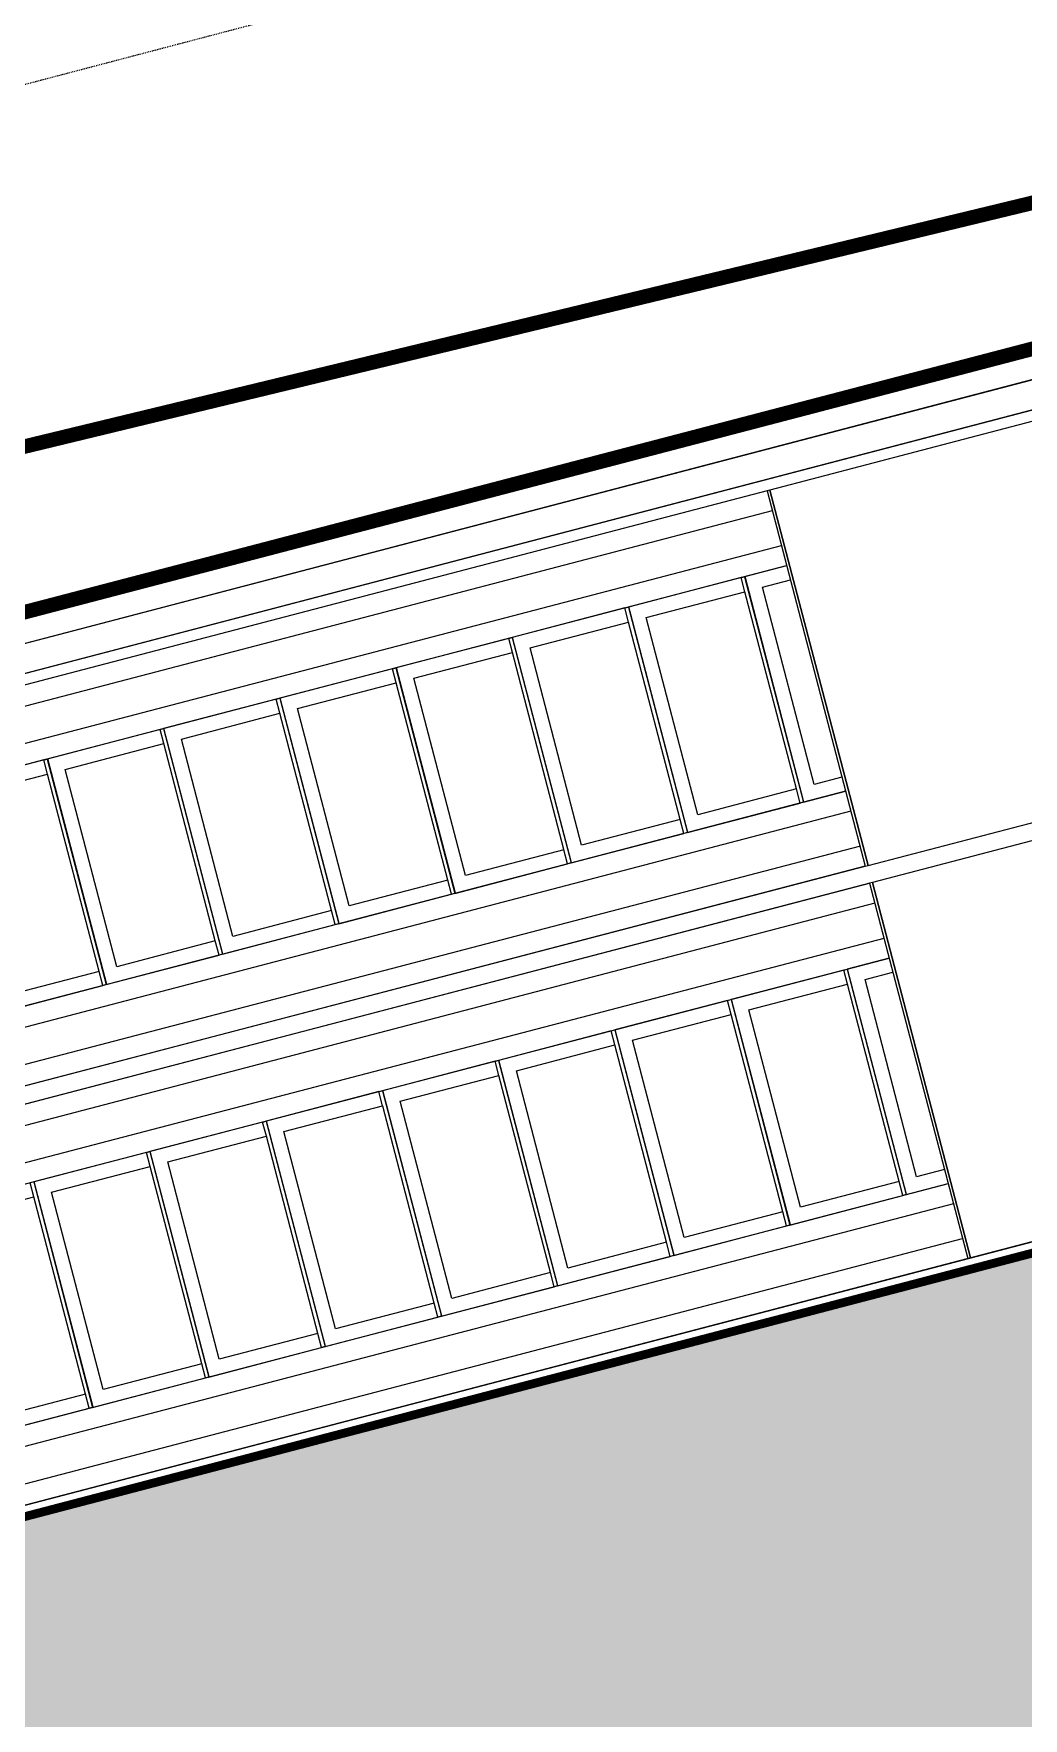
# Model space of a CAD drawing. Header units: millimetres. Extents: x -100356 to 314685, y 446 to 1273965.
# Drawn here: x 93991 to 97388, y 519011 to 524793 of the extents above; entities that cross this region are included whole.
import ezdxf

# ---------------------------------------------------------------- set-up
doc = ezdxf.new("R2010")
doc.units = ezdxf.units.MM
for name, pattern in [('20180221 BF$0$HIDDEN', [0.375, 0.25, -0.125]), ('20180330-Ascent Plaza-TP-Ban ve so bo$0$gf$0$Dash', [6, 3, -3]), ('Dash', [6, 3, -3]), ('DASHED2', [0.375, 0.25, -0.125])]:
    doc.linetypes.add(name, pattern=pattern)
for name, color, linetype, lineweight in [('20180221 BF$0$@ color hatch', 7, 'Continuous', 13), ('20180221 BF$0$TUONG 2', 2, 'Continuous', 25), ('20180330-Ascent Plaza-TP-Ban ve so bo$0$gf$0$A-_DETA----_E', 8, 'Continuous', 9), ('20180330-Ascent Plaza-TP-Ban ve so bo$0$KÍNH', 150, 'Continuous', 9), ('@ color hatch', 7, 'Continuous', 13), ('gf$0$A-_GENM----_M', 7, 'Continuous', 9), ('gf$0$Core - tb$0$1-thaythuong', 9, 'Continuous', 13), ('GJ', 1, 'Continuous', 13)]:
    doc.layers.add(name, color=color, linetype=linetype, lineweight=lineweight)

# ---------------------------------------------------------------- blocks, each defined once
blk = doc.blocks.new('SITE')
at = {"layer": 'GJ', "color": 2, "linetype": 'DASHED2', "ltscale": 200, "const_width": 50, "elevation": 0}
blk.add_lwpolyline([(-1160.8, 11822.6), (38571.9, 16750.1), (72293.8, 20682), (72665.9, 20725.4), (70991.8, 24794), (67558.7, 33008.6), (67488.7, 32988.2), (63297, 41856.2), (55641.1, 39398.5), (32498, 31968.9), (30483.5, 38296.4), (27912.2, 37565.9), (20347.2, 35807.5), (-530.8, 30760.1), (-1186, 35376.6)], dxfattribs=at)
blk = doc.blocks.new('escalator')
at = {"layer": '20180221 BF$0$TUONG 2', "ltscale": 0.5}
blk.add_lwpolyline([(0, 0), (13000, 0), (13000, -2800), (0, -2800)], close=True, dxfattribs=at)
blk.add_lwpolyline([(0, -2762.2), (12239.7, -2762.2)], dxfattribs=at)
at = {"layer": 'gf$0$A-_GENM----_M'}
for p, q in [((7385.4, -38), (7375.4, -38)), ((7375.4, -38), (7375.4, -1370)), ((8493.2, -38), (7385.4, -38)), ((7385.4, -38), (7385.4, -1370)), ((7385.4, -1370), (7385.4, -38)), ((7375.4, -1370), (7385.4, -1370)), ((7385.4, -1370), (8493.2, -1370)), ((7385.4, -1430), (7375.4, -1430)), ((7375.4, -1430), (7375.4, -2762)), ((8493.2, -1430), (7385.4, -1430)), ((7385.4, -1430), (7385.4, -2762)), ((7385.4, -2762), (7385.4, -1430)), ((7375.4, -2762), (7385.4, -2762))]:
    blk.add_line(p, q, dxfattribs=at)
at = {"layer": 'gf$0$Core - tb$0$1-thaythuong'}
for p, q in [((7375.4, -38.3), (3035.6, -38.3)), ((7375.4, -109), (4025.7, -109)), ((4025.7, -232.5), (7375.4, -232.5)), ((3035.6, -303.3), (7375.4, -303.3)), ((4739.6, -303.8), (4339.6, -303.8)), ((4739.6, -353.8), (4739.6, -303.8)), ((4739.6, -303.8), (4751.8, -303.8)), ((5152, -303.8), (4752, -303.8)), ((4752, -303.8), (4752, -1103.8)), ((4753.4, -1103.8), (4753.4, -303.8)), ((5152, -353.8), (5152, -303.8)), ((5152, -303.8), (5164.2, -303.8)), ((5564.4, -303.8), (5164.4, -303.8)), ((5164.4, -303.8), (5164.4, -1103.8)), ((5165.8, -1103.8), (5165.8, -303.8)), ((5564.4, -353.8), (5564.4, -303.8)), ((5564.4, -303.8), (5576.6, -303.8)), ((5976.8, -303.8), (5576.8, -303.8)), ((5576.8, -303.8), (5576.8, -1103.8)), ((5578.2, -1103.8), (5578.2, -303.8)), ((5976.8, -353.8), (5976.8, -303.8)), ((5976.8, -303.8), (5989, -303.8)), ((6389.1, -303.8), (5989.1, -303.8)), ((5989.1, -303.8), (5989.1, -1103.8)), ((5990.6, -1103.8), (5990.6, -303.8)), ((6389.1, -353.8), (6389.1, -303.8)), ((6389.1, -303.8), (6401.4, -303.8)), ((6801.5, -303.8), (6401.5, -303.8)), ((6401.5, -303.8), (6401.5, -1103.8)), ((6402.9, -1103.8), (6402.9, -303.8)), ((6801.5, -353.8), (6801.5, -303.8)), ((6801.5, -303.8), (6813.8, -303.8)), ((7213.9, -303.8), (6813.9, -303.8)), ((6813.9, -303.8), (6813.9, -1103.8)), ((6815.3, -1103.8), (6815.3, -303.8)), ((7213.9, -353.8), (7213.9, -303.8)), ((7213.9, -303.8), (7226.2, -303.8)), ((7375.4, -303.8), (7226.3, -303.8)), ((7226.3, -303.8), (7226.3, -1103.8)), ((7227.7, -1103.8), (7227.7, -303.8)), ((4389.7, -353.8), (4739.6, -353.8)), ((4739.6, -1053.8), (4739.6, -353.8)), ((4802.1, -1053.8), (4802.1, -353.8)), ((4802.1, -353.8), (5152, -353.8)), ((5152, -1053.8), (5152, -353.8)), ((5214.5, -1053.8), (5214.5, -353.8)), ((5214.5, -353.8), (5564.4, -353.8)), ((5564.4, -1053.8), (5564.4, -353.8)), ((5626.9, -1053.8), (5626.9, -353.8)), ((5626.9, -353.8), (5976.8, -353.8)), ((5976.8, -1053.8), (5976.8, -353.8)), ((6039.3, -1053.8), (6039.3, -353.8)), ((6039.3, -353.8), (6389.1, -353.8)), ((6389.1, -1052.6), (6389.1, -353.8)), ((6451.7, -1053.8), (6451.7, -353.8)), ((6451.7, -353.8), (6801.5, -353.8)), ((6801.5, -1053.8), (6801.5, -353.8)), ((6864, -1053.8), (6864, -353.8)), ((6864, -353.8), (7213.9, -353.8)), ((7213.9, -1053.8), (7213.9, -353.8)), ((7276.4, -1053.8), (7276.4, -353.8)), ((7276.4, -353.8), (7375.4, -353.8)), ((4739.6, -1053.8), (4389.7, -1053.8)), ((4739.6, -1103.8), (4739.6, -1053.8)), ((5152, -1053.8), (4802.1, -1053.8)), ((5152, -1103.8), (5152, -1053.8)), ((5564.4, -1053.8), (5214.5, -1053.8)), ((5564.4, -1103.8), (5564.4, -1053.8)), ((5976.8, -1053.8), (5626.9, -1053.8)), ((5976.8, -1103.8), (5976.8, -1053.8)), ((6389.1, -1053.8), (6039.3, -1053.8)), ((6389.1, -1103.8), (6389.1, -1053.8)), ((6801.5, -1053.8), (6451.7, -1053.8)), ((6801.5, -1103.8), (6801.5, -1053.8)), ((7213.9, -1053.8), (6864, -1053.8)), ((7213.9, -1103.8), (7213.9, -1053.8)), ((7375.4, -1053.8), (7276.4, -1053.8)), ((7375.4, -1104.3), (3035.6, -1104.3)), ((4339.6, -1103.8), (4739.6, -1103.8)), ((4751.8, -1103.8), (4739.6, -1103.8)), ((4752, -1103.8), (5152, -1103.8)), ((5164.2, -1103.8), (5152, -1103.8)), ((5164.4, -1103.8), (5564.4, -1103.8)), ((5576.6, -1103.8), (5564.4, -1103.8)), ((5576.8, -1103.8), (5976.8, -1103.8)), ((5989, -1103.8), (5976.8, -1103.8)), ((5989.1, -1103.8), (6389.1, -1103.8)), ((6401.4, -1103.8), (6389.1, -1103.8)), ((6401.5, -1103.8), (6801.5, -1103.8)), ((6813.8, -1103.8), (6801.5, -1103.8)), ((6813.9, -1103.8), (7213.9, -1103.8)), ((7226.2, -1103.8), (7213.9, -1103.8)), ((7226.3, -1103.8), (7375.4, -1103.8)), ((7375.4, -1175), (4025.7, -1175)), ((4025.7, -1298.5), (7374.3, -1298.5)), ((7375.4, -1369.8), (2690, -1369.8)), ((3035.6, -1369.3), (7375.4, -1369.3)), ((2690, -1430.2), (7375.4, -1430.2)), ((7375.4, -1430.7), (3035.6, -1430.7)), ((7375.4, -1501.5), (4025.7, -1501.5)), ((4025.7, -1625), (7375.4, -1625)), ((3035.6, -1695.7), (7375.4, -1695.7)), ((4327.2, -1746.2), (4327.2, -1696.2)), ((4739.6, -1696.2), (4339.6, -1696.2)), ((4339.6, -1696.2), (4339.6, -2496.2)), ((4341, -2496.2), (4341, -1696.2)), ((4739.6, -1746.2), (4739.6, -1696.2)), ((4739.6, -1696.2), (4751.8, -1696.2)), ((5152, -1696.2), (4752, -1696.2)), ((4752, -1696.2), (4752, -2496.2)), ((4753.4, -2496.2), (4753.4, -1696.2)), ((5152, -1746.2), (5152, -1696.2)), ((5152, -1696.2), (5164.2, -1696.2)), ((5564.4, -1696.2), (5164.4, -1696.2)), ((5164.4, -1696.2), (5164.4, -2496.2)), ((5165.8, -2496.2), (5165.8, -1696.2)), ((5564.4, -1746.2), (5564.4, -1696.2)), ((5564.4, -1696.2), (5576.6, -1696.2)), ((5976.8, -1696.2), (5576.8, -1696.2)), ((5576.8, -1696.2), (5576.8, -2496.2)), ((5578.2, -2496.2), (5578.2, -1696.2)), ((5976.8, -1746.2), (5976.8, -1696.2)), ((5976.8, -1696.2), (5989, -1696.2)), ((6389.1, -1696.2), (5989.1, -1696.2)), ((5989.1, -1696.2), (5989.1, -2496.2)), ((5990.6, -2496.2), (5990.6, -1696.2)), ((6389.1, -1746.2), (6389.1, -1696.2)), ((6389.1, -1696.2), (6401.4, -1696.2)), ((6801.5, -1696.2), (6401.5, -1696.2)), ((6401.5, -1696.2), (6401.5, -2496.2)), ((6402.9, -2496.2), (6402.9, -1696.2)), ((6801.5, -1746.2), (6801.5, -1696.2)), ((6801.5, -1696.2), (6813.8, -1696.2)), ((7213.9, -1696.2), (6813.9, -1696.2)), ((6813.9, -1696.2), (6813.9, -2496.2)), ((6815.3, -2496.2), (6815.3, -1696.2)), ((7213.9, -1746.2), (7213.9, -1696.2)), ((7213.9, -1696.2), (7226.2, -1696.2)), ((7375.4, -1696.2), (7226.3, -1696.2)), ((7226.3, -1696.2), (7226.3, -2496.2)), ((7227.7, -2496.2), (7227.7, -1696.2)), ((3977.3, -1746.2), (4327.2, -1746.2)), ((4327.2, -2446.2), (4327.2, -1746.2)), ((4389.7, -2446.2), (4389.7, -1746.2)), ((4389.7, -1746.2), (4739.6, -1746.2)), ((4739.6, -2446.2), (4739.6, -1746.2)), ((4802.1, -2446.2), (4802.1, -1746.2)), ((4802.1, -1746.2), (5152, -1746.2)), ((5152, -2446.2), (5152, -1746.2)), ((5214.5, -2446.2), (5214.5, -1746.2)), ((5214.5, -1746.2), (5564.4, -1746.2)), ((5564.4, -2446.2), (5564.4, -1747.6)), ((5626.9, -2446.2), (5626.9, -1746.2)), ((5626.9, -1746.2), (5976.8, -1746.2)), ((5976.8, -2446.2), (5976.8, -1746.2)), ((6039.3, -2446.2), (6039.3, -1746.2)), ((6039.3, -1746.2), (6389.1, -1746.2)), ((6389.1, -2446.2), (6389.1, -1746.2)), ((6451.7, -2446.2), (6451.7, -1746.2)), ((6451.7, -1746.2), (6801.5, -1746.2)), ((6801.5, -2446.2), (6801.5, -1746.2)), ((6864, -2446.2), (6864, -1746.2)), ((6864, -1746.2), (7213.9, -1746.2)), ((7213.9, -2446.2), (7213.9, -1746.2)), ((7276.4, -2446.2), (7276.4, -1746.2)), ((7276.4, -1746.2), (7375.4, -1746.2)), ((4327.2, -2446.2), (3977.3, -2446.2)), ((4327.2, -2496.2), (4327.2, -2446.2)), ((4739.6, -2446.2), (4389.7, -2446.2)), ((4739.6, -2496.2), (4739.6, -2446.2)), ((5152, -2446.2), (4802.1, -2446.2)), ((5152, -2496.2), (5152, -2446.2)), ((5564.4, -2446.2), (5214.5, -2446.2)), ((5564.4, -2496.2), (5564.4, -2446.2)), ((5976.8, -2446.2), (5626.9, -2446.2)), ((5976.8, -2496.2), (5976.8, -2446.2)), ((6389.1, -2446.2), (6039.3, -2446.2)), ((6389.1, -2496.2), (6389.1, -2446.2)), ((6801.5, -2446.2), (6451.7, -2446.2)), ((6801.5, -2496.2), (6801.5, -2446.2)), ((7213.9, -2446.2), (6864, -2446.2)), ((7213.9, -2496.2), (7213.9, -2446.2)), ((7375.4, -2446.2), (7276.4, -2446.2)), ((7375.4, -2496.7), (3035.6, -2496.7)), ((3927.2, -2496.2), (4327.2, -2496.2)), ((4339.4, -2496.2), (4327.2, -2496.2)), ((4339.6, -2496.2), (4739.6, -2496.2)), ((4751.8, -2496.2), (4739.6, -2496.2)), ((4752, -2496.2), (5152, -2496.2)), ((5164.2, -2496.2), (5152, -2496.2)), ((5164.4, -2496.2), (5564.4, -2496.2)), ((5576.6, -2496.2), (5564.4, -2496.2)), ((5576.8, -2496.2), (5976.8, -2496.2)), ((5989, -2496.2), (5976.8, -2496.2)), ((5989.1, -2496.2), (6389.1, -2496.2)), ((6401.4, -2496.2), (6389.1, -2496.2)), ((6401.5, -2496.2), (6801.5, -2496.2)), ((6813.8, -2496.2), (6801.5, -2496.2)), ((6813.9, -2496.2), (7213.9, -2496.2)), ((7226.2, -2496.2), (7213.9, -2496.2)), ((7226.3, -2496.2), (7375.4, -2496.2)), ((7375.4, -2567.5), (4025.7, -2567.5)), ((4025.7, -2691), (7375.4, -2691)), ((11350.3, -2762.2), (2690, -2762.2)), ((3035.6, -2761.7), (7375.4, -2761.7)), ((7385.4, -2762), (8493.2, -2762))]:
    blk.add_line(p, q, dxfattribs=at)

msp = doc.modelspace()

# ---------------------------------------------------------------- hatches: boundary and pattern name
at = {"layer": '@ color hatch', "ltscale": 0.5}
h = msp.add_hatch(dxfattribs=at)
h.set_pattern_fill('CROSS', color=139, scale=300)
h.set_pattern_definition([(0, (403133.136, 611737.235), (75, 75), [37.5, -112.5]), (90, (403151.886, 611718.485), (-75, 75), [37.5, -112.5])])
edge = h.paths.add_edge_path()
edge.add_line((89436.4, 521620.8), (87938.5, 521231.2))
edge.add_arc((86679.7, 526070.1), 5000, 219.00149, 284.58167, ccw=False)
edge.add_line((82794, 522923.4), (81729.3, 522923.4))
edge.add_line((81729.3, 522923.4), (79041, 532423.4))
edge.add_line((79041, 532423.4), (42090.8, 532423.4))
edge.add_line((42090.8, 532423.4), (42090.8, 532512.6))
edge.add_arc((42490.8, 532512.4), 400, 90.39875, 179.96816, ccw=False)
edge.add_line((42488, 532912.4), (76917.8, 533152))
edge.add_arc((76942, 529679.8), 3472.2, 7.67833, 90.39875, ccw=False)
edge.add_line((80383.1, 530143.8), (80769.8, 527418.8))
edge.add_arc((87700.5, 528402.3), 7000.1, 188.07709, 284.35817)
edge = h.paths.add_edge_path()
edge.add_arc((87695.4, 528401.5), 3495, 188.07577, 235.93068, ccw=False)
edge.add_line((84235.1, 527910.5), (83848.4, 530635.5))
edge.add_arc((76917.8, 529652), 7000, 8.07709, 90)
edge.add_line((76917.8, 536652), (76917.6, 536667.4))
edge.add_line((76917.6, 536667.4), (84112.8, 536955.1))
edge.add_line((84112.8, 536955.1), (85737.6, 525506.4))
edge = h.paths.add_edge_path()
edge.add_line((85737.7, 525506.4), (102351.4, 529522.8))
edge.add_line((102351.4, 529522.8), (109839.3, 531263.4))
edge.add_line((109839.3, 531263.4), (116045.9, 533026.6))
edge.add_line((116045.9, 533026.6), (118020, 526826.4))
edge.add_arc((119619.7, 529939.4), 3500, 216.35249, 242.80246, ccw=False)
edge.add_arc((111163.1, 523715.5), 7000, 36.35249, 102.75231)
edge.add_line((109618, 530542.8), (88525.7, 525000.4))
edge.add_arc((87703.2, 528402.3), 3500, 235.83425, 283.59075, ccw=False)
edge = h.paths.add_edge_path()
edge.add_line((118016.9, 526825.3), (137345.4, 533030.3))
edge.add_line((137345.4, 533030.3), (137833, 532765.5))
edge.add_line((137833, 532765.5), (120689.5, 526606.9))
edge.add_arc((119617.7, 529951.9), 3512.6, 242.88861, 287.76602, ccw=False)
edge = h.paths.add_edge_path()
edge.add_line((97071, 507765.2), (96437.6, 506959.3))
edge.add_line((96437.6, 506959.3), (94736.4, 508296.5))
edge.add_arc((90719.6, 503186.1), 6500, 51.83222, 89.94553)
edge.add_line((90725.8, 509686.1), (89937.8, 509686.1))
edge.add_line((89937.8, 509686.1), (89937.8, 510323.3))
edge.add_line((89937.8, 510323.3), (93816.5, 510323.3))
edge.add_line((93816.5, 510323.3), (97071, 507765.2))
edge = h.paths.add_edge_path()
edge.add_line((79665.1, 509835.3), (80607.3, 510323.3))
edge.add_line((80607.3, 510323.3), (84937.8, 510323.3))
edge.add_line((84937.8, 510323.3), (84937.8, 509723.3))
edge.add_line((84937.8, 509723.3), (84791.2, 509725.4))
edge.add_arc((84721, 504795.6), 4930.3, 89.18368, 127.18723)
edge.add_line((81741, 508723.4), (80241, 508723.4))
edge.add_line((80241, 508723.4), (79665.1, 509835.3))
edge = h.paths.add_edge_path()
edge.add_line((91554.1, 502708.5), (85096.4, 502708.5))
edge.add_arc((85096.4, 497708.5), 5000, 90, 96.8669)
edge.add_line((84498.6, 502672.6), (82274.9, 502404.8))
edge.add_arc((82696.5, 498932.6), 3497.7, 96.92274, 140.01038)
edge.add_line((80016.7, 501180.4), (79997.8, 501152.2))
edge.add_arc((80247.3, 500985.5), 300, 146.24219, 281.30664)
edge.add_line((80306.1, 500691.3), (81150.5, 500860.1))
edge.add_line((81150.5, 500860.1), (91589.8, 502110.6))
edge.add_arc((91554.1, 502408.5), 300, 276.83065, 450)
h.paths.add_polyline_path([(73941.8, 501126.4), (75241.8, 501126.4), (75241.8, 507544.4), (73941.8, 507544.4)])
edge = h.paths.add_edge_path(flags=17)
edge.add_line((40779.5, 501121.8), (42692.6, 501123.4))
edge.add_arc((53136.5, 502117.6), 10491.2, 185.43737, 270.01994)
edge.add_line((53140.2, 491626.4), (67813.8, 491626.4))
edge.add_arc((67287.3, 491027.5), 797.4, -40.5689, 48.67962, ccw=False)
edge.add_arc((65269, 492825.1), 3500, 269.93669, 318.5659, ccw=False)
edge.add_line((65265.1, 489325.1), (50841.8, 489341))
edge.add_arc((50846.7, 492844.4), 3503.4, 234.45197, 269.91888, ccw=False)
edge.add_line((48809.9, 489994), (42103.1, 494789.5))
edge.add_arc((44138.9, 497636.6), 3500, 180, 234.43416, ccw=False)
edge.add_line((40638.9, 497636.6), (40779.5, 501121.8))
edge = h.paths.add_edge_path()
edge.add_line((27372.8, 515162.9), (27196.6, 510021.2))
edge.add_line((27196.6, 510021.2), (29828.2, 508257.7))
edge.add_line((29828.2, 508257.7), (29796.3, 507297.8))
edge.add_line((29796.3, 507297.8), (35957.2, 507270.2))
edge.add_line((35957.2, 507270.2), (35974.3, 504309.1))
edge.add_line((35974.3, 504309.1), (35929.5, 496299.2))
edge.add_line((35929.5, 496299.2), (36078.4, 490697.9))
edge.add_line((36078.4, 490697.9), (36004.4, 487696.4))
edge.add_line((36004.4, 487696.4), (36054.2, 485829.3))
edge.add_line((36054.2, 485829.3), (72942, 485774.8))
edge.add_line((72942, 485774.8), (72942, 491323.3))
edge.add_line((72942, 491323.3), (71061.6, 488875))
edge.add_arc((64850.8, 493645.1), 7831.2, 273.06105, 322.47468, ccw=False)
edge.add_line((65269, 485825.1), (50837.9, 485841))
edge.add_arc((50845.6, 492841), 7000, 234.43415, 269.9367, ccw=False)
edge.add_line((46774.2, 487146.9), (40067.4, 491942.4))
edge.add_arc((44138.9, 497636.6), 7000, 177.62767, 234.43416, ccw=False)
edge.add_line((37144.9, 497926.3), (37422.6, 504627.5))
edge.add_arc((33909.3, 504508.1), 3515.4, 1.94753, 89.8984)
edge.add_arc((34399.5, 515034.5), 7027.8, 178.9533, 266.05143, ccw=False)
edge = h.paths.add_edge_path(flags=17)
edge.add_line((32240.9, 513417.6), (32240.9, 512245.5))
edge.add_arc((34372.8, 515031.4), 3508, 232.57532, 269.97843)
edge.add_line((34371.4, 511523.4), (42098.1, 511523.4))
edge.add_line((42098.1, 511523.4), (42098.1, 513423.4))
edge.add_line((42098.1, 513423.4), (32240.9, 513417.6))
h.paths.add_polyline_path([(27674.1, 527016.5), (27687, 527215.4), (27259.7, 527243), (26871.5, 528640.4), (26469.2, 532762.1), (26469.2, 559295), (25866.1, 559191.9), (26203.5, 551702.1), (26288.1, 538646.2), (25993.3, 535582.1), (26674.5, 528603.6), (27105, 527052.6)])
h = msp.add_hatch(color=31, dxfattribs=at)
edge = h.paths.add_edge_path()
edge.add_line((46565.7, 522823.3), (46565.7, 527123.3))
edge.add_line((46565.7, 527123.3), (44290.7, 527123.2))
edge.add_line((44290.7, 527123.2), (44290.7, 529523.3))
edge.add_line((44290.7, 529523.3), (48841, 529523.3))
edge.add_line((48841, 529523.3), (48841, 532223.3))
edge.add_line((48841, 532223.3), (72890.8, 532223.3))
edge.add_line((72890.8, 532223.3), (72890.8, 530723.4))
edge.add_line((72890.8, 530723.4), (77741, 530723.4))
edge.add_line((77741, 530723.4), (77741, 532123.4))
edge.add_line((77741, 532123.4), (78889.8, 532223.4))
edge.add_line((78889.8, 532223.4), (80213.3, 527546.2))
edge.add_line((80213.3, 527546.2), (81578, 522723.4))
edge.add_line((81578, 522723.4), (82699.8, 522723.4))
edge.add_arc((86679.7, 526070.1), 5200, 220.06054, 284.58167)
edge.add_line((87988.8, 521037.6), (89366.9, 521396.1))
edge.add_line((89366.9, 521396.1), (90071.8, 518686.3))
edge.add_line((90071.8, 518686.3), (102649, 521975))
edge.add_line((102649, 521975), (101940, 524686.3))
edge.add_line((101940, 524686.3), (105254.5, 525552.9))
edge.add_line((105254.5, 525552.9), (105873.7, 520392.7))
edge.add_line((105873.7, 520392.7), (115248.8, 521517.6))
edge.add_line((115248.8, 521517.6), (118790.5, 521947.4))
edge.add_line((118790.5, 521947.4), (118785.3, 521990.8))
edge.add_line((118785.3, 521990.8), (125805.4, 524512.9))
edge.add_line((125805.4, 524512.9), (127750.2, 510359.7))
edge.add_line((127750.2, 510359.7), (100229.7, 507063.2))
edge.add_line((100229.7, 507063.2), (94046.4, 511923.3))
edge.add_line((94046.4, 511923.3), (79547.9, 511921))
edge.add_line((79547.9, 511921), (79547.2, 516673.4))
edge.add_line((79547.2, 516673.4), (72140.7, 516673.4))
edge.add_line((72140.7, 516673.4), (72140.7, 522823.3))
edge.add_line((72140.7, 522823.3), (46565.7, 522823.3))
h.paths.add_polyline_path([(51590.8, 520923.3), (51590.8, 516623.5), (63470.9, 516623.5), (63470.9, 518520.3), (62390.9, 518520.3), (62190.9, 518520.3), (62190.7, 520923.3)], flags=17)

# ---------------------------------------------------------------- linework, layer by layer
at = {"color": 3, "linetype": 'Dash', "ltscale": 30, "const_width": 50, "elevation": 0}
msp.add_lwpolyline([(42090.8, 532423.4), (79041, 532423.4), (81729.3, 522923.4), (82794, 522923.4, -0.159806), (87941.6, 521235.1), (110701.8, 527181.9)], format="xyb", dxfattribs=at)
at = {"layer": '20180221 BF$0$@ color hatch', "color": 7, "linetype": '20180221 BF$0$HIDDEN', "ltscale": 1000, "const_width": 30, "elevation": 0}
msp.add_lwpolyline([(48841, 532223.3), (72890.8, 532223.3), (72890.8, 530723.4), (77741, 530723.4), (77741, 532123.4), (78918.2, 532123.1), (80213.3, 527546.2), (81578, 522723.4), (82699.8, 522723.4, 0.27971), (87831.5, 520993.7), (89366.9, 521396.1), (90071.8, 518686.3), (102649, 521975), (101940, 524686.3), (105254.5, 525552.9), (105873.7, 520392.7)], format="xyb", dxfattribs=at)
at = {"layer": '20180330-Ascent Plaza-TP-Ban ve so bo$0$gf$0$A-_DETA----_E', "color": 190, "linetype": '20180330-Ascent Plaza-TP-Ban ve so bo$0$gf$0$Dash'}
for points in [[(32596.7, 534139.7), (76881.3, 534901.9, -0.375486), (82115.7, 530389.6), (82502.5, 527664.6, 0.44861), (89034.6, 523324.7), (110004.2, 528836)], [(42488, 532912.4), (76893.5, 533151.9, -0.375486), (80383.1, 530143.8), (80769.8, 527418.8, 0.44861), (89479.4, 521632.1), (98625.2, 524035.4)]]:
    msp.add_lwpolyline(points, format="xyb", dxfattribs=at)
at = {"layer": '20180330-Ascent Plaza-TP-Ban ve so bo$0$KÍNH', "elevation": 0}
for points in [[(82794, 522923.4, 0.294222), (87938.5, 521231.2), (89436.4, 521620.8), (110701.8, 527185), (112547.9, 526057), (113256.4, 525624.1), (114400.6, 524925), (115423.3, 521788.8), (118738.9, 522186.6), (134711, 527925), (136710.1, 511231.6), (100171.2, 506854.7), (93977.2, 511723.3), (79468.8, 511723.3), (79396.5, 511723.3)], [(82716.3, 522860.5, 0.294222), (87963.7, 521134.4), (89461.7, 521524.1), (110686, 527077.5), (112495.7, 525971.7), (113204.2, 525538.8), (114317, 524858.9), (115353.7, 521679.7), (118762.1, 522088.7), (134626.6, 527788.4), (136599, 511319), (100200.5, 506959), (94011.8, 511823.3), (79468.8, 511823.3), (79396.5, 511823.3)], [(82638.6, 522797.6, 0.294222), (87988.8, 521037.6), (89486.9, 521427.3), (110670.1, 526969.9), (112443.6, 525886.4), (113152.1, 525453.5), (114233.4, 524792.8), (115284.1, 521570.6), (118785.3, 521990.8), (134542.3, 527651.9), (136487.8, 511406.3), (100229.7, 507063.2), (94046.4, 511923.3), (79468.8, 511923.3), (79396.5, 511923.3)], [(82746.6, 522823.4, 0.291674), (87963.7, 521134.4), (89461.7, 521524.1), (105242.5, 525653.2)], [(82699.8, 522723.4, 0.289208), (87988.8, 521037.6), (89486.9, 521427.3), (105254.5, 525552.9)]]:
    msp.add_lwpolyline(points, format="xyb", dxfattribs=at)

# ---------------------------------------------------------------- block references
at = {"layer": '20180221 BF$0$TUONG 2', "rotation": 14.65371874512413}
msp.add_blockref('escalator', (89363.5, 521395.2, 0), dxfattribs=at)
at = {"layer": 'GJ'}
msp.add_blockref('SITE', (82927, 489820.4, 0), dxfattribs=at)

doc.saveas('drawing.dxf')
